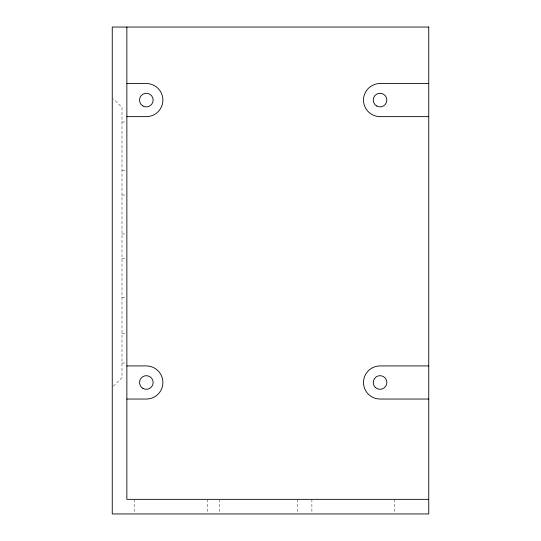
<?xml version="1.0" encoding="UTF-8"?>
<svg xmlns="http://www.w3.org/2000/svg" width="541" height="541" viewBox="0 0 541 541"><rect width="100%" height="100%" fill="white"/><g stroke="black" fill="none" stroke-linecap="round" stroke-linejoin="round"><path stroke-width="0.41" stroke-dasharray="2.71 2.03" d="M113.4 386.213L121.996 377.618L121.996 107.389L113.4 98.793M121.996 121.996L126.053 121.996M121.996 170.686L126.053 170.686M121.996 195.03L126.053 195.03M121.996 233.983L126.053 233.983M121.996 258.327L126.053 258.327M121.996 297.28L126.053 297.28M121.996 333.797L126.053 333.797M121.996 363.011L126.053 363.011M394.66 499.343L394.66 513.139M311.887 499.343L311.887 513.139M297.28 499.343L297.28 513.139M219.375 499.343L219.375 513.139M207.203 499.343L207.203 513.139M134.168 499.343L134.168 513.139"/><path stroke-width="0.81" d="M126.864 83.53L146.341 83.53A16.555 16.555 0 0 1 162.895 100.085A16.555 16.555 0 0 1 146.341 116.64L126.864 116.64M428.743 83.53L380.053 83.53A16.555 16.555 0 0 0 363.498 100.085A16.555 16.555 0 0 0 380.053 116.64L428.743 116.64M126.864 365.932L146.341 365.932A16.555 16.555 0 0 1 162.895 382.487A16.555 16.555 0 0 1 146.341 399.042L126.864 399.042M428.743 365.932L380.053 365.932A16.555 16.555 0 0 0 363.498 382.487A16.555 16.555 0 0 0 380.053 399.042L428.743 399.042M428.743 499.343L126.864 499.343L126.864 27.05M428.743 27.05L112.258 27.05L112.258 513.95L428.743 513.95L428.743 27.05M142.932 388.391A6.817 6.817 0 0 0 153.157 382.487A6.817 6.817 0 0 0 142.932 376.583A6.817 6.817 0 0 0 142.932 388.391M142.932 105.989A6.817 6.817 0 0 0 153.157 100.085A6.817 6.817 0 0 0 142.932 94.181A6.817 6.817 0 0 0 142.932 105.989M376.644 105.989A6.817 6.817 0 0 0 386.869 100.085A6.817 6.817 0 0 0 376.644 94.181A6.817 6.817 0 0 0 376.644 105.989M375.231 387.309A6.817 6.817 0 0 0 386.639 384.252A6.817 6.817 0 0 0 378.287 375.9A6.817 6.817 0 0 0 375.231 387.309"/></g></svg>
